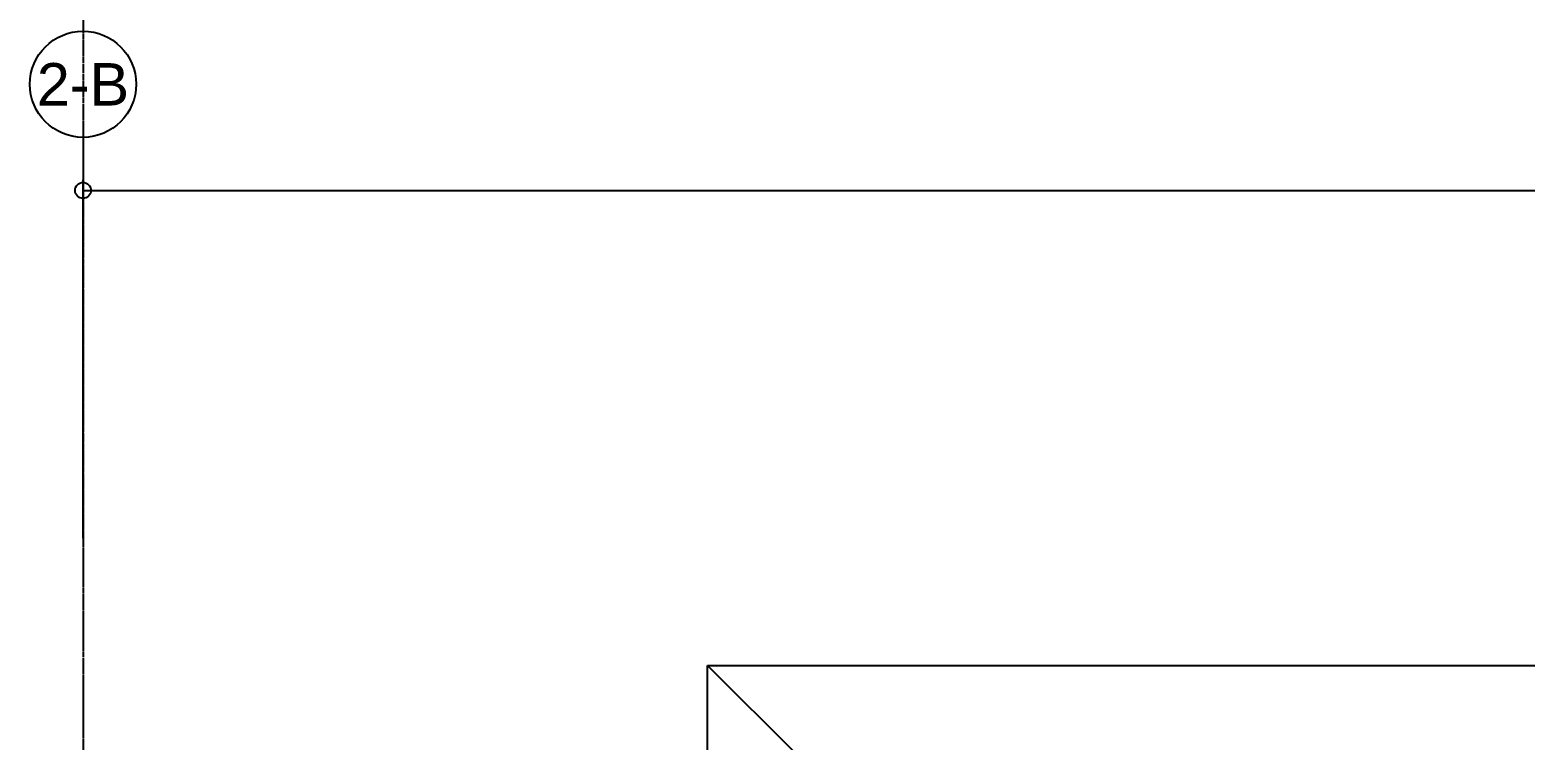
# Model space of a CAD drawing. Header units: millimetres. Extents: x -4391136 to -1798569, y -886572 to -291056.
# Drawn here: x -2570354 to -2563314, y -383113 to -379767 of the extents above; entities that cross this region are included whole.
import ezdxf
from ezdxf.enums import TextEntityAlignment as Align

# ---------------------------------------------------------------- set-up
doc = ezdxf.new("R2010")
doc.units = ezdxf.units.MM
for name, pattern in [('CENTER', [50.8, 31.75, -6.35, 6.35, -6.35]), ('TA_GL_000.70000', [1.925, 0.7, -0.175, 0.175, -0.175, 0.7]), ('Xref-C-1-PP17-AR-2214-01-B$0$DPA_Grid _ Level 100', [10, 5.5, -1.6, 1.3, -1.6])]:
    doc.linetypes.add(name, pattern=pattern)
doc.layers.add('000 - 0_HIDE_OBJ_FRAMING_DEF_DIMS', color=7, linetype='Continuous', plot=False)
for name, color, linetype in [('000 - 0_SYM_DWG_GRID-BUBBLE_MAIN_COLOR_1', 7, 'Continuous'), ('000 - 0_SYM_DWG_GRIDLINE_MAIN_COLOR_251', 7, 'Continuous'), ('000 - GRID', 7, 'CENTER'), ('_PP-Dim', 7, 'Continuous'), ('Xref-C-1-PP17-AR-2214-01-B$0$A-ROOF-OTLN', 7, 'Continuous')]:
    doc.layers.add(name, color=color, linetype=linetype)
doc.styles.add('Arial', font='arial.ttf', dxfattribs={"height": 1500})
doc.styles.add('FAMELINE_FOR_CKST', font='arial.ttf')
doc.styles.add('TA', font='', dxfattribs={"height": 4.5})
doc.styles.get('TA').set_extended_font_data('Cordia New')
doc.dimstyles.new('FAMELINE-CKST_C-C', dxfattribs={"dimtxt": 0.3, "dimasz": 0.15, "dimexe": 0.1, "dimexo": 0.1, "dimgap": 0.05, "dimtad": 1, "dimzin": 0, "dimdsep": 46, "dimtxsty": 'FAMELINE_FOR_CKST', "dimblk": 'ORIGIN', "dimblk1": 'ORIGIN', "dimblk2": 'ORIGIN', "dimsah": 1, "dimcen": 0.1, "dimdle": 0.1, "dimclrd": 7, "dimclre": 7, "dimclrt": 7, "dimadec": 0, "dimazin": 0, "dimtfac": 1, "dimtix": 1, "dimtmove": 2, "dimatfit": 3, "dimfxl": 1, "dimtolj": 1, "dimtzin": 0, "dimlwd": -1, "dimlwe": -1, "dimarcsym": 0})

# ---------------------------------------------------------------- blocks, each defined once
blk = doc.blocks.new('*U1274')
at = {"layer": '000 - 0_SYM_DWG_GRID-BUBBLE_MAIN_COLOR_1', "color": 7}
blk.add_line((58.75, 0), (53.75, 0), dxfattribs=at)
blk.add_circle((63.75, 0), 5, dxfattribs=at)
at = {"layer": '000 - 0_SYM_DWG_GRIDLINE_MAIN_COLOR_251', "color": 7, "linetype": 'ByBlock', "ltscale": 5}
blk.add_line((20, 0), (-232, 0), dxfattribs=at)
at = {"color": 7, "style": 'TA', "flags": 1}
blk.add_attdef('LOCATION', (6, -6), '', height=4.5, rotation=270, dxfattribs=at)
at = {"layer": '000 - 0_SYM_DWG_GRID-BUBBLE_MAIN_COLOR_1', "color": 7, "style": 'Arial'}
blk.add_attdef('GRID-HEAD', text='', height=4, rotation=270, dxfattribs=at).set_placement((63.75, 0), align=Align.MIDDLE_CENTER)
blk = doc.blocks.new('_Origin')
at = {"color": 7, "linetype": 'ByBlock', "lineweight": -2}
blk.add_line((0, 0), (-1, 0), dxfattribs=at)
blk.add_circle((0, 0), 0.5, dxfattribs=at)
blk = doc.blocks.new('*D1280')
at = {"layer": '_PP-Dim', "color": 7, "transparency": 16777216}
for p, q in [((-26525, 1050), (-26525, 2737.5)), ((-26450, 2687.5), (-75, 2687.5)), ((0, 1050), (0, 2737.5))]:
    blk.add_line(p, q, dxfattribs=at)
at = {"layer": 'Defpoints', "color": 7, "transparency": 16777216}
for p in [(0, 2687.5), (-26525, 1000), (0, 1000)]:
    blk.add_point(p, dxfattribs=at)
at = {"layer": '_PP-Dim', "color": 7, "transparency": 16777216, "xscale": 75, "yscale": 75, "zscale": 75, "rotation": 180}
blk.add_blockref('_Origin', (-26525, 2687.5), dxfattribs=at)
at = {"layer": '_PP-Dim', "color": 7, "transparency": 16777216, "xscale": 75, "yscale": 75, "zscale": 75}
blk.add_blockref('_Origin', (0, 2687.5), dxfattribs=at)
at = {"layer": '_PP-Dim', "color": 7, "transparency": 16777216, "insert": (-13262.5, 2789.1), "char_height": 150, "attachment_point": 5, "style": 'FAMELINE_FOR_CKST'}
blk.add_mtext('\\A1;26525', dxfattribs=at)
blk = doc.blocks.new('W-1-PP17-ENT2_REV00_20260526-152612_EX_LOPF-1')
at = {"layer": '000 - 0_HIDE_OBJ_FRAMING_DEF_DIMS', "color": 7, "linetype": 'Xref-C-1-PP17-AR-2214-01-B$0$DPA_Grid _ Level 100'}
blk.add_line((-26525, 12054.7), (-26525, -34224.2), dxfattribs=at)
at = {"layer": 'Xref-C-1-PP17-AR-2214-01-B$0$A-ROOF-OTLN', "color": 7}
for p, q in [((-23584.5, -150), (-23584.5, 450)), ((-23584.5, 450), (-23159.2, 24.8)), ((-23584.5, 450), (-10434.5, 450))]:
    blk.add_line(p, q, dxfattribs=at)
blk = doc.blocks.new('W-1-PP17-ENT2_REV00_20260526-152343_LOPF_MAIN_DIMS')
at = {"layer": '000 - GRID', "color": 7, "linetype": 'TA_GL_000.70000', "xscale": 50.00000000000038, "yscale": 50.00000000000038, "zscale": 50.00000000000038, "rotation": 90}
blk.add_blockref('*U1274', (-26525, 0), dxfattribs=at).add_auto_attribs({'GRID-HEAD': '2-B'})
at = {"layer": '_PP-Dim', "color": 7}
dim = blk.add_linear_dim(base=(0, 2687.5), p1=(-26525, 1000), p2=(0, 1000), angle=180, dimstyle='FAMELINE-CKST_C-C', override={"dimscale": 500, "dimdec": 0, "dimlfac": 1, "dimclrd": 7, "dimclre": 7, "dimclrt": 7}, dxfattribs=at)
dim.commit()
dim.dimension.update_dxf_attribs({"geometry": '*D1280', "text_midpoint": (-13262.5, 2789.1)})

msp = doc.modelspace()

# ---------------------------------------------------------------- block references
at = {"layer": '_PP-Dim', "color": 7}
msp.add_blockref('W-1-PP17-ENT2_REV00_20260526-152343_LOPF_MAIN_DIMS', (-2543578.5, -383210.9), dxfattribs=at)

# ---------------------------------------------------------------- next in the draw order: block references
msp.add_blockref('W-1-PP17-ENT2_REV00_20260526-152612_EX_LOPF-1', (-2543578.5, -383210.9), dxfattribs=at)

doc.saveas('drawing.dxf')
